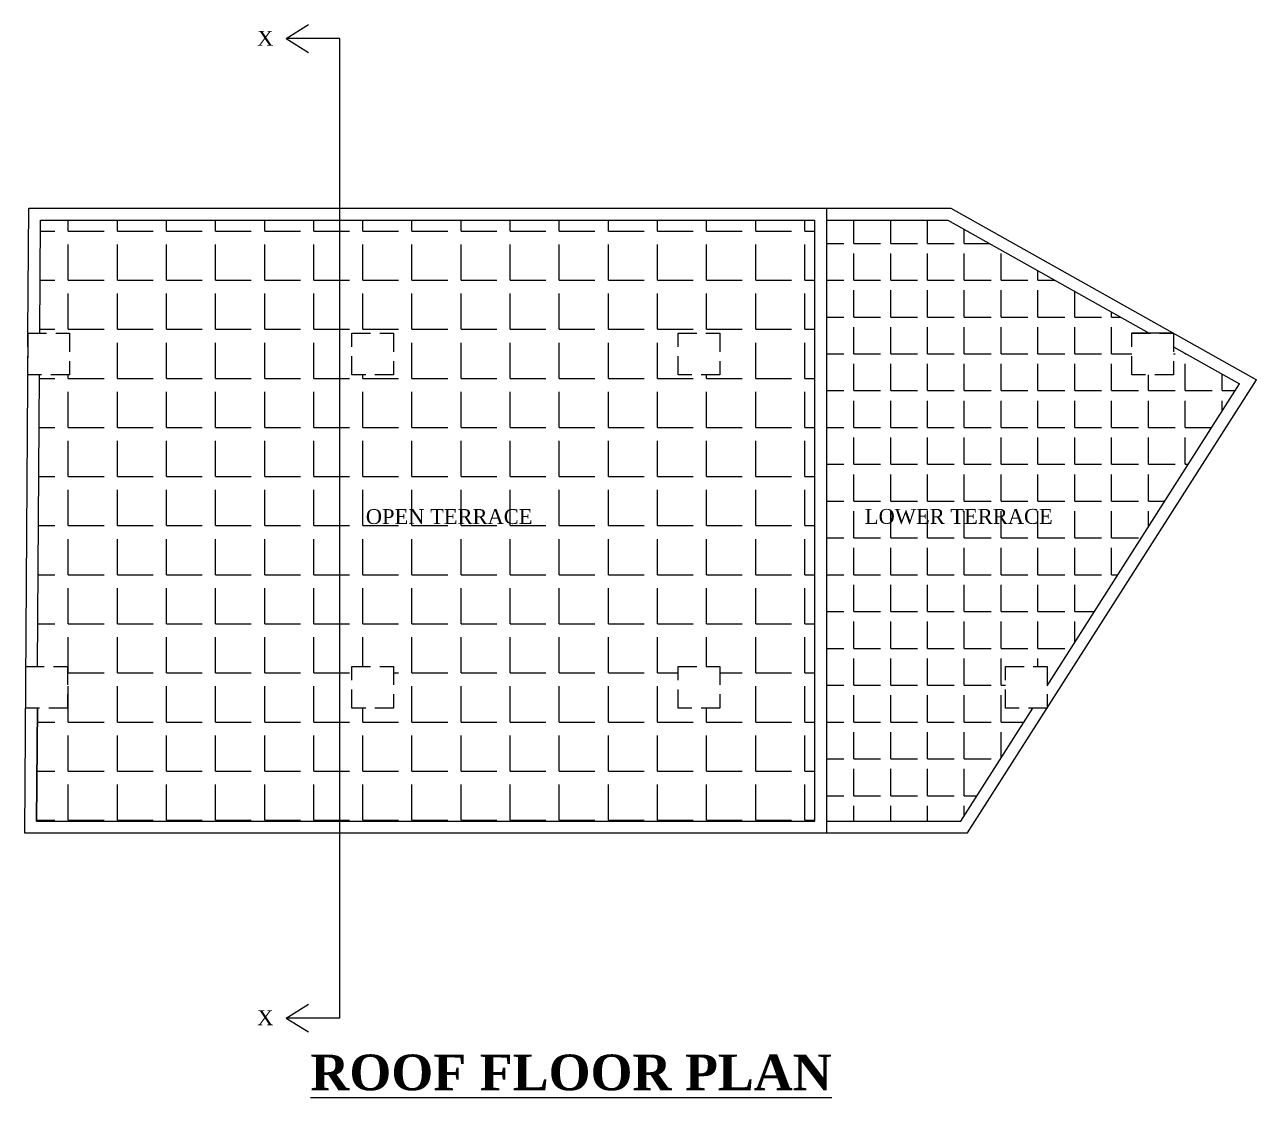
# Model space of a CAD drawing. Header units: inches. Extents: x 4069 to 291496, y -47643 to 12535.
# Drawn here: x 27738.3 to 28152.3, y 1358.9 to 1719.4 of the extents above; entities that cross this region are included whole.
import ezdxf

# ---------------------------------------------------------------- set-up
doc = ezdxf.new("R2010")
doc.units = ezdxf.units.IN
doc.header["$LTSCALE"] = 5
doc.header["$MEASUREMENT"] = 0
doc.linetypes.add('HIDDEN', pattern=[0.375, 0.25, -0.125])
doc.layers.add('A-WALL', color=7, linetype='Continuous', lineweight=9)
doc.layers.add('TEXT', color=6, linetype='Continuous')
doc.layers.add('WALL', color=7, linetype='Continuous')
doc.styles.add('ordinary', font='times.ttf')
pattern_1 = [(0, (0, 0), (0, 16.5), [12, -4.5]), (90, (0, 0), (-16.5, 1e-15), [12, -4.5])]

msp = doc.modelspace()

# ---------------------------------------------------------------- hatches: boundary and pattern name
at = {"layer": 'WALL', "linetype": 'ByBlock', "ltscale": 5, "true_color": 0xf8991e}
h = msp.add_hatch(dxfattribs=at)
h.set_pattern_fill('ANGLE', color=30, scale=60)
h.set_pattern_definition(pattern_1)
h.paths.add_polyline_path([(27844.26538, 1653.72114), (27743.67898, 1653.72114), (27743.43087, 1615.72114), (27753.43079, 1615.72114), (27753.43079, 1601.72114), (27743.33946, 1601.72114), (27742.6996, 1503.72114), (27752.69951, 1503.72114), (27752.69951, 1489.72114), (27742.60819, 1489.72114), (27742.36008, 1451.72114), (27844.26538, 1451.72114)])
h = msp.add_hatch(dxfattribs=at)
h.set_pattern_fill('ANGLE', color=30, scale=60)
h.set_pattern_definition(pattern_1)
h.paths.add_polyline_path([(28003.94174, 1653.72114), (27844.26538, 1653.72114), (27844.26538, 1451.72114), (28003.94174, 1451.72114)])
h.paths.add_polyline_path([(27862.32062, 1601.72114), (27848.32062, 1601.72114), (27848.32062, 1615.72114), (27862.32062, 1615.72114)], flags=16)
h.paths.add_polyline_path([(27862.32062, 1503.72114), (27862.32062, 1489.72114), (27848.32062, 1489.72114), (27848.32062, 1503.72114)], flags=16)
h.paths.add_polyline_path([(27957.94174, 1601.72114), (27957.94174, 1615.72114), (27971.94174, 1615.72114), (27971.94174, 1601.72114)], flags=16)
h.paths.add_polyline_path([(27957.94174, 1503.72114), (27971.94174, 1503.72114), (27971.94174, 1489.72114), (27957.94174, 1489.72114)], flags=16)
h.paths.add_polyline_path([(27852.31986, 1548.76616), (27909.57833, 1548.76578), (27909.57841, 1559.44169), (27852.31994, 1559.44208)], flags=24)
h = msp.add_hatch(dxfattribs=at)
h.set_pattern_fill('ANGLE', color=30, scale=45)
h.set_pattern_definition([(0, (0, 0), (0, 12.375), [9, -3.375]), (90, (0, 0), (-12.375, 8e-16), [9, -3.375])])
h.paths.add_polyline_path([(28146.6323, 1598.644), (28124.39537, 1611.13342), (28124.39537, 1601.72114), (28110.39537, 1601.72114), (28110.39537, 1615.72114), (28116.22709, 1615.72114), (28048.5695, 1653.72114), (28007.94174, 1653.72114), (28007.94174, 1451.72114), (28052.97459, 1451.72114), (28077.19814, 1489.72114), (28067.94174, 1489.72114), (28067.94174, 1503.72114), (28081.94174, 1503.72114), (28081.94174, 1497.16253)])
h.paths.add_polyline_path([(28020.16881, 1548.76619), (28084.39196, 1548.76575), (28084.39203, 1559.44167), (28020.16889, 1559.44211)], flags=24)

# ---------------------------------------------------------------- linework, layer by layer
at = {"layer": 'A-WALL', "ltscale": 5}
for p, q in [((27826.26538, 1714.72114), (27833.69454, 1719.40035)), ((27844.26538, 1714.72114), (27826.26538, 1714.72114)), ((27826.26538, 1714.72114), (27833.69454, 1710.04193)), ((27844.26538, 1385.51726), (27844.26538, 1714.72114)), ((27739.43079, 1615.72114), (27739.70501, 1657.72114)), ((27739.70501, 1657.72114), (28049.61592, 1657.72114)), ((28007.94174, 1447.72114), (28007.94174, 1657.72114)), ((28049.61592, 1657.72114), (28152.27878, 1600.06038)), ((27743.43087, 1615.72114), (27743.67898, 1653.72114)), ((27743.67898, 1653.72114), (28003.94174, 1653.72114)), ((28003.94174, 1451.72114), (28003.94174, 1653.72114)), ((28007.94174, 1653.72114), (28048.5695, 1653.72114)), ((28048.5695, 1653.72114), (28116.22709, 1615.72114)), ((27739.43079, 1615.72114), (27738.33387, 1447.72114)), ((28124.39537, 1615.72114), (28110.39537, 1615.72114)), ((28110.39537, 1613.26188), (28110.43305, 1613.24072)), ((28124.39537, 1611.13342), (28146.6323, 1598.644)), ((27742.6996, 1503.72114), (27743.33946, 1601.72114)), ((28055.16834, 1447.72114), (28152.27878, 1600.06038)), ((28081.94174, 1497.16253), (28146.6323, 1598.644)), ((27742.60819, 1489.72114), (27742.36008, 1451.72114)), ((27742.36008, 1451.72114), (27742.60819, 1489.72114)), ((28052.97459, 1451.72114), (28077.19814, 1489.72114)), ((28052.97459, 1451.72114), (28077.19814, 1489.72114)), ((27742.36008, 1451.72114), (28003.94174, 1451.72114)), ((28007.94174, 1451.72114), (28052.97459, 1451.72114)), ((27738.33387, 1447.72114), (28055.16834, 1447.72114)), ((27826.26538, 1385.51726), (27833.69454, 1390.19646)), ((27844.26538, 1385.51726), (27826.26538, 1385.51726)), ((27826.26538, 1385.51726), (27833.69454, 1380.83805))]:
    msp.add_line(p, q, dxfattribs=at)
at = {"layer": 'WALL', "color": 2, "linetype": 'HIDDEN', "ltscale": 5, "elevation": -58.16904}
for points in [[(27739.43079, 1615.72114), (27753.43079, 1615.72114), (27753.43079, 1601.72114), (27739.43079, 1601.72114)], [(27848.32062, 1615.72114), (27862.32062, 1615.72114), (27862.32062, 1601.72114), (27848.32062, 1601.72114)], [(27957.94174, 1615.72114), (27971.94174, 1615.72114), (27971.94174, 1601.72114), (27957.94174, 1601.72114)], [(28110.39537, 1615.72114), (28124.39537, 1615.72114), (28124.39537, 1601.72114), (28110.39537, 1601.72114)], [(27738.69951, 1503.72114), (27752.69951, 1503.72114), (27752.69951, 1489.72114), (27738.69951, 1489.72114)], [(27848.32062, 1503.72114), (27862.32062, 1503.72114), (27862.32062, 1489.72114), (27848.32062, 1489.72114)], [(27957.94174, 1503.72114), (27971.94174, 1503.72114), (27971.94174, 1489.72114), (27957.94174, 1489.72114)], [(28067.94174, 1503.72114), (28081.94174, 1503.72114), (28081.94174, 1489.72114), (28067.94174, 1489.72114)]]:
    msp.add_lwpolyline(points, close=True, dxfattribs=at)

# ---------------------------------------------------------------- texts
at = {"layer": 'TEXT', "style": 'ordinary'}
for p in [(27816.48368, 1712.30629, -58.16904), (27816.48368, 1383.1024, -58.16904)]:
    msp.add_text('X', height=5, dxfattribs=at).set_placement(p)
at = {"layer": 'TEXT', "char_height": 5, "attachment_point": 8, "rotation": 359.9996119, "style": 'ordinary'}
for s, insert in [('OPEN TERRACE', (27880.99418, 1551.50119)), ('LOWER TERRACE', (28052.26959, 1551.50119))]:
    msp.add_mtext_dynamic_manual_height_columns(s, width=101.5687276, gutter_width=1720.71691, heights=[0], dxfattribs=dict(at, insert=insert))
at = {"layer": 'TEXT', "insert": (27921.97423, 1361.08287), "char_height": 12, "width": 219.8150831, "attachment_point": 8, "rotation": 359.9996119, "style": 'ordinary'}
msp.add_mtext('{\\fTimes New Roman|b1|i0|c0|p18;\\LROOF FLOOR PLAN}', dxfattribs=at)

doc.saveas('drawing.dxf')
